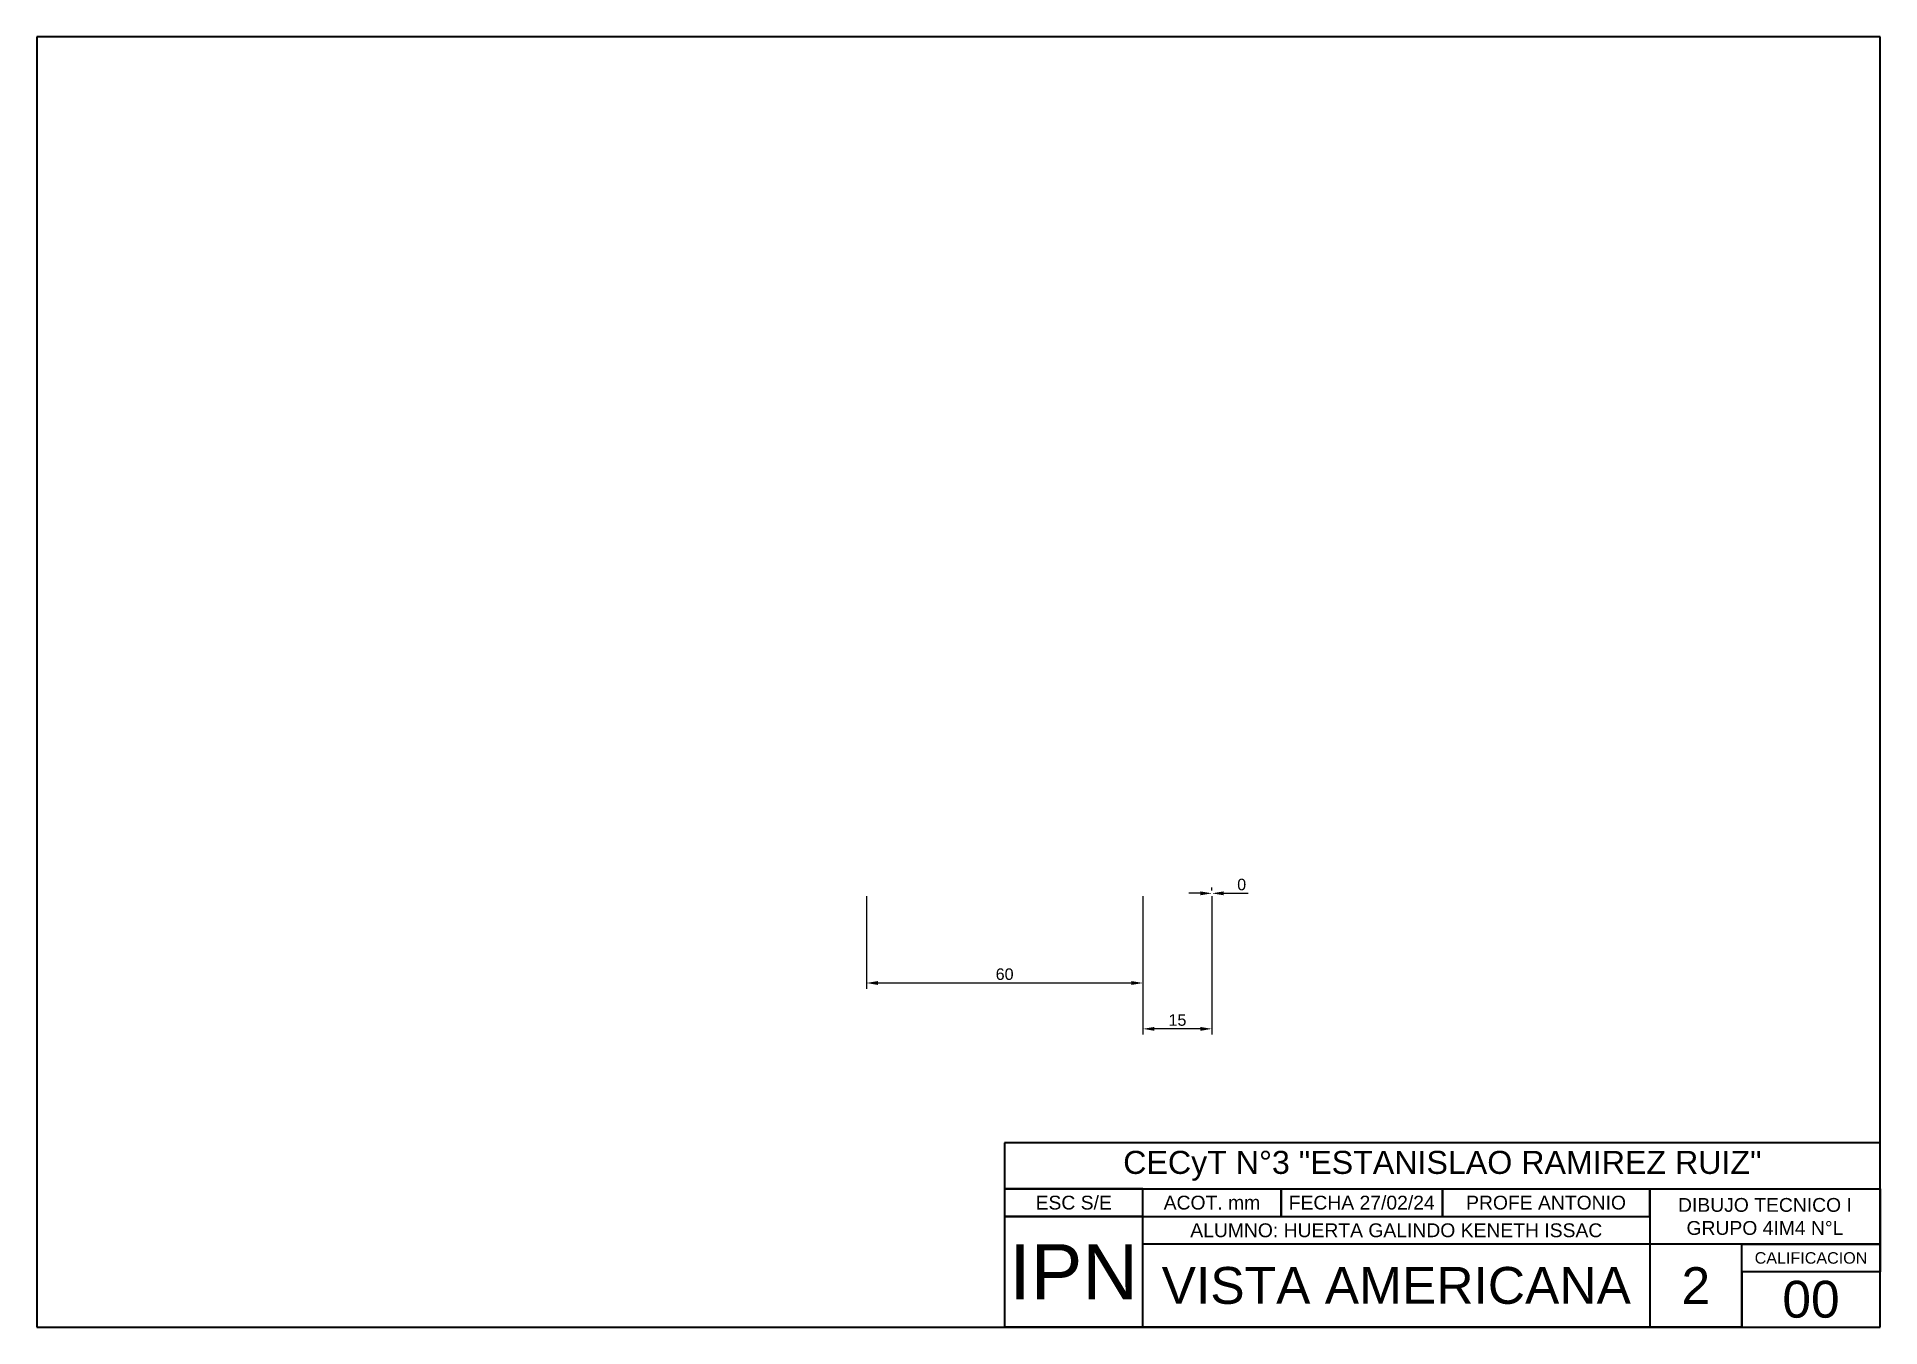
# Model space of a CAD drawing. Header units: millimetres. Extents: x 10 to 410, y 10 to 290.
import ezdxf

# ---------------------------------------------------------------- set-up
doc = ezdxf.new("R2010")
doc.units = ezdxf.units.MM
doc.layers.add('MARGEN', color=1, linetype='Continuous', lineweight=35)
doc.layers.add('TEXTO', color=6, linetype='Continuous', lineweight=35)
doc.styles.get("Standard").update_dxf_attribs({"font": 'arial.ttf'})
doc.dimstyles.new('ISO-25', dxfattribs={"dimtxt": 2.5, "dimasz": 2.5, "dimexe": 1.25, "dimexo": 0.625, "dimtad": 1, "dimtxsty": 'Standard', "dimcen": 2.5, "dimadec": 0, "dimazin": 0, "dimtfac": 1, "dimtmove": 0, "dimatfit": 3, "dimfxl": 1, "dimarcsym": 0})

# ---------------------------------------------------------------- blocks, each defined once
blk = doc.blocks.new('*D1')
at = {"color": 0, "lineweight": -2, "transparency": 16777216}
for p, q in [((262.51, 104.14), (260.01, 104.14)), ((265.01, 104.76), (265.01, 105.39)), ((265.01, 104.76), (265.01, 105.39)), ((267.51, 104.14), (272.89, 104.14))]:
    blk.add_line(p, q, dxfattribs=at)
at = {"color": 0, "transparency": 16777216}
for points in [[(262.51, 104.55), (262.51, 103.72), (265.01, 104.14)], [(267.51, 104.55), (267.51, 103.72), (265.01, 104.14)]]:
    blk.add_solid(points, dxfattribs=at)
at = {"layer": 'Defpoints', "color": 0, "transparency": 16777216}
for p in [(265.01, 104.14, 15), (265.01, 104.14, 15), (265.01, 104.14)]:
    blk.add_point(p, dxfattribs=at)
at = {"color": 0, "transparency": 16777216, "insert": (271.45, 106.04), "char_height": 2.5, "attachment_point": 5}
blk.add_mtext('0', dxfattribs=at)
blk = doc.blocks.new('*D2')
at = {"color": 0, "lineweight": -2, "transparency": 16777216}
for p, q in [((250.01, 103.51), (250.01, 73.48)), ((265.01, 103.51), (265.01, 73.48)), ((262.51, 74.73), (252.51, 74.73))]:
    blk.add_line(p, q, dxfattribs=at)
at = {"color": 0, "transparency": 16777216}
for points in [[(252.51, 75.14), (252.51, 74.31), (250.01, 74.73)], [(262.51, 75.14), (262.51, 74.31), (265.01, 74.73)]]:
    blk.add_solid(points, dxfattribs=at)
at = {"layer": 'Defpoints', "color": 0, "transparency": 16777216}
for p in [(250.01, 104.14), (265.01, 104.14, 15), (250.01, 74.73)]:
    blk.add_point(p, dxfattribs=at)
at = {"color": 0, "transparency": 16777216, "insert": (257.51, 76.63), "char_height": 2.5, "attachment_point": 5}
blk.add_mtext('15', dxfattribs=at)
blk = doc.blocks.new('*D3')
at = {"color": 0, "lineweight": -2, "transparency": 16777216}
for p, q in [((190.01, 103.51), (190.01, 83.43)), ((250.01, 103.51), (250.01, 83.43)), ((247.51, 84.68), (192.51, 84.68))]:
    blk.add_line(p, q, dxfattribs=at)
at = {"color": 0, "transparency": 16777216}
for points in [[(192.51, 85.1), (192.51, 84.26), (190.01, 84.68)], [(247.51, 85.1), (247.51, 84.26), (250.01, 84.68)]]:
    blk.add_solid(points, dxfattribs=at)
at = {"layer": 'Defpoints', "color": 0, "transparency": 16777216}
for p in [(190.01, 104.14), (250.01, 104.14), (190.01, 84.68)]:
    blk.add_point(p, dxfattribs=at)
at = {"color": 0, "transparency": 16777216, "insert": (220.01, 86.58), "char_height": 2.5, "attachment_point": 5}
blk.add_mtext('60', dxfattribs=at)

msp = doc.modelspace()

# ---------------------------------------------------------------- linework, layer by layer
at = {"layer": 'MARGEN'}
for p, q in [((410, 290), (10, 290)), ((10, 290), (10, 10)), ((410, 10), (410, 290)), ((410, 50), (220, 50)), ((220, 50), (220, 10)), ((410, 10), (410, 50)), ((250, 40), (220, 40)), ((220, 40), (410, 40)), ((250, 10), (250, 40)), ((280, 34), (280, 40)), ((280, 40), (280, 34)), ((315, 34), (315, 40)), ((315, 40), (315, 34)), ((360, 34), (360, 40)), ((360, 40), (360, 34)), ((410, 40), (410, 28)), ((250, 34), (220, 34)), ((220, 34), (280, 34)), ((250, 28), (250, 34)), ((280, 34), (315, 34)), ((315, 34), (360, 34)), ((360, 34), (360, 10)), ((410, 28), (250, 28)), ((380, 10), (380, 28)), ((380, 28), (410, 28)), ((410, 28), (410, 28)), ((410, 28), (410, 22)), ((410, 22), (380, 22)), ((380, 22), (380, 10)), ((10, 10), (410, 10)), ((220, 10), (410, 10)), ((220, 10), (250, 10)), ((380, 10), (220, 10)), ((360, 10), (380, 10))]:
    msp.add_line(p, q, dxfattribs=at)

# ---------------------------------------------------------------- texts
at = {"layer": 'TEXTO', "attachment_point": 5}
for s, width, insert, char_height in [('CECyT N°3 "ESTANISLAO RAMIREZ RUIZ"', 190, (315, 45), 5), ('ESC S/E', 30, (235, 37), 3), ('ACOT. mm', 30, (265, 37), 3), ('FECHA 27/02/24', 35, (297.5, 37), 3), ('PROFE ANTONIO', 45, (337.5, 37), 3), ('DIBUJO TECNICO I\\PGRUPO 4IM4 N°L', 50, (385, 34), 3), ('ALUMNO: HUERTA GALINDO KENETH ISSAC', 110, (305, 31), 3), ('IPN', 30, (235, 22), 12), ('CALIFICACION', 30, (395, 25), 2.5), ('VISTA AMERICANA', 110, (305, 19), 8), ('2', 20, (370, 19), 8), ('00', 30, (395, 16), 8)]:
    msp.add_mtext_dynamic_manual_height_columns(s, width=width, gutter_width=12.5, heights=[0], dxfattribs=dict(at, insert=insert, char_height=char_height))

# ---------------------------------------------------------------- dimensions: what is measured, and where the dimension line sits
for base, p1, p2, picture, middle in [((190.011, 84.679), (250.011, 104.135), (190.011, 104.135), '*D3', (220.011, 86.581)), ((250.011, 74.726), (265.011, 104.135, 15), (250.011, 104.135), '*D2', (257.511, 76.627)), ((265.01121573, 104.135195046), (265.01121573, 104.135195046, 15), (265.01121573, 104.135195046, 15), '*D1', (271.451358977, 106.036627516))]:
    dim = msp.add_linear_dim(base=base, p1=p1, p2=p2, dimstyle='ISO-25')
    dim.commit()
    dim.dimension.update_dxf_attribs({"geometry": picture, "text_midpoint": middle})

doc.saveas('drawing.dxf')
